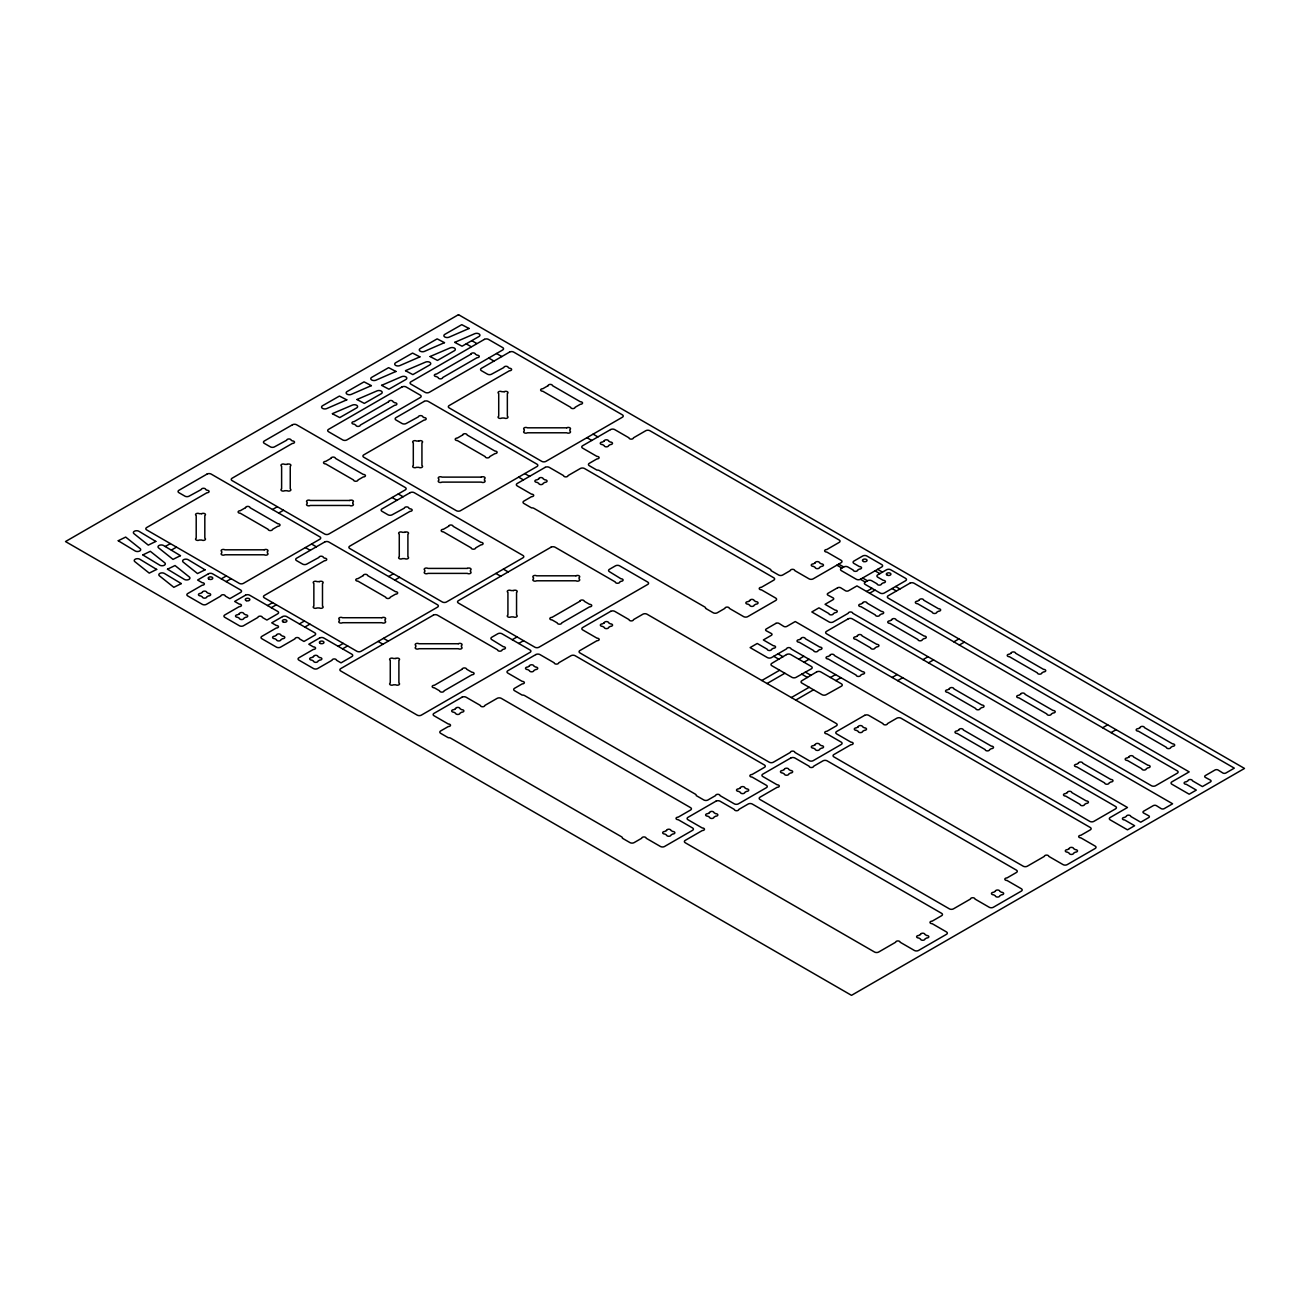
<?xml version="1.0" encoding="UTF-8"?>
<svg xmlns="http://www.w3.org/2000/svg" width="1310" height="1310" viewBox="0 0 1310 1310"><rect width="100%" height="100%" fill="white"/><g stroke="black" fill="none" stroke-linecap="round" stroke-linejoin="round"><path stroke-width="1.5" d="M165.289 546.499L170.349 543.584M171.43 550.053L176.49 547.121M272.513 509.508L277.36 506.724M278.653 513.062L283.5 510.261M221.292 578.84L226.368 575.925M226.09 581.607L231.166 578.692M267.551 605.548L272.611 602.616M271.285 607.709L276.361 604.778M299.368 623.92L304.444 620.989M388.628 576.547L393.459 573.764M304.821 627.064L309.897 624.133M394.769 580.101L399.599 577.301M338.193 646.338L343.253 643.407M342.565 648.859L347.625 645.928M512.243 639.722L517.073 636.938M518.711 643.472L523.542 640.672M843.738 566.952L841.38 568.311A2.898 1.67 0 0 0 841.38 570.669L856.314 579.282A2.898 1.67 0 0 0 860.408 579.282L881.761 566.968A2.898 1.67 0 0 0 881.761 564.594L866.827 555.98A2.898 1.67 0 0 0 862.733 555.98L853.94 561.057A2.898 1.67 0 0 0 853.94 563.431L859.36 566.559A2.194 1.277 0 0 1 861.554 567.836A2.194 1.277 0 0 1 859.36 569.097L857.657 570.079A2.194 1.277 0 0 1 855.463 571.356A2.194 1.277 0 0 1 853.252 570.079L847.832 566.952A2.898 1.67 0 0 0 843.738 566.952L838.662 564.151M865.239 582.082L867.597 580.723A2.898 1.67 0 0 1 871.69 580.723L877.111 583.851A2.194 1.277 0 0 0 879.305 585.128A2.194 1.277 0 0 0 881.515 583.851L883.202 582.868A2.194 1.277 0 0 0 885.413 581.607A2.194 1.277 0 0 0 883.202 580.33L877.782 577.202A2.898 1.67 0 0 1 877.782 574.828L886.592 569.752A2.898 1.67 0 0 1 890.685 569.752L905.603 578.365A2.898 1.67 0 0 1 905.603 580.739L884.25 593.053A2.898 1.67 0 0 1 880.156 593.053L865.239 584.44A2.898 1.67 0 0 1 865.239 582.082L860.441 579.266M866.581 591.465L872.001 588.337M869.611 593.217L875.014 590.09M761.831 680.512L779.646 670.229M798.756 659.192L803.816 656.261M767.054 683.525L784.87 673.242M803.98 662.205L809.056 659.29M791.355 697.559L809.171 687.275M830.475 677.499L835.551 674.584M795.743 700.097L813.559 689.797M835.829 680.594L840.889 677.679M892.126 677.466L897.203 674.552M922.977 659.667L928.053 656.736M953.844 641.851L958.904 638.92M897.628 680.643L902.705 677.728M928.479 662.844L933.555 659.913M959.346 645.028L964.406 642.096M1102.627 727.754L1107.703 724.823M1111.044 732.617L1116.12 729.686M877.635 569.342L882.481 572.126M875.031 570.849L879.862 573.633M496.523 353.503L501.828 356.566M471.813 340.665L476.66 343.449M895.647 586.487L899.97 588.976M892.077 588.55L896.417 591.039M466.245 343.875L471.092 346.659M488.695 358.023L494.001 361.085M862.635 578.005L867.482 580.788M836.877 565.183L841.839 568.049M593.102 434.134L597.933 436.934M586.962 437.687L591.792 440.471M524.77 473.581L529.617 476.382M518.629 477.135L523.476 479.918M777.976 653.837L783.003 656.736M805.322 672.079L811.037 675.37M773.735 656.294L778.893 659.258M801.671 674.11L807.5 677.483M398.256 493.968L403.087 496.752M392.116 497.505L396.946 500.305M503.367 569.13L508.198 571.93M495.9 573.452L500.731 576.236M311.551 544.027L316.398 546.81M305.41 547.564L310.257 550.364M383.486 638.347L388.333 641.13M378.115 641.442L382.946 644.242M332.412 413.764L339.732 417.595L356.648 407.918A3.242 1.867 0 0 0 356.828 405.38A3.242 1.867 0 0 0 352.472 405.068L332.429 413.632M346.757 399.845L326.698 408.589A3.242 1.867 0 0 1 322.342 408.278A3.242 1.867 0 0 1 322.522 405.74L339.437 396.062L346.757 399.845M357.008 399.55L364.327 403.398L381.243 393.72A3.242 1.867 0 0 0 381.423 391.182A3.242 1.867 0 0 0 377.067 390.871L357.024 399.485M371.352 385.631L351.293 394.392A3.242 1.867 0 0 1 346.937 394.081A3.242 1.867 0 0 1 347.117 391.543L364.049 381.865L371.352 385.631M381.603 385.353L388.923 389.201L405.854 379.507A3.242 1.867 0 0 0 406.034 376.985A3.242 1.867 0 0 0 401.662 376.674L381.603 385.353M395.964 371.434L375.904 380.195A3.242 1.867 0 0 1 371.532 379.867A3.242 1.867 0 0 1 371.712 377.345L388.644 367.651L395.964 371.5M405.543 370.763L412.863 374.611L429.778 364.933A3.242 1.867 0 0 0 429.958 362.395A3.242 1.867 0 0 0 425.603 362.084L405.56 370.632M419.888 356.86L399.828 365.605A3.242 1.867 0 0 1 395.473 365.293A3.242 1.867 0 0 1 395.653 362.755L412.568 353.078L419.888 356.86M430.139 356.566L437.458 360.414L454.374 350.736A3.242 1.867 0 0 0 454.554 348.198A3.242 1.867 0 0 0 450.198 347.887L430.139 356.5M444.483 342.647L424.424 351.407A3.242 1.867 0 0 1 420.068 351.096A3.242 1.867 0 0 1 420.248 348.558L437.163 338.864L444.483 342.647M454.734 342.368L462.053 346.217L478.969 336.523A3.242 1.867 0 0 0 479.149 333.985A3.242 1.867 0 0 0 474.793 333.673L454.734 342.368M469.095 328.45L449.019 337.194A3.242 1.867 0 0 1 444.663 336.883A3.242 1.867 0 0 1 444.843 334.345L461.775 324.667L469.095 328.515M118.26 540.768L135.143 550.97A3.242 1.867 0 0 0 139.531 551.084A3.242 1.867 0 0 0 140.072 548.562L125.678 537.084L118.277 540.702M142.905 554.981L159.787 565.2A3.242 1.867 0 0 0 164.176 565.314A3.242 1.867 0 0 0 164.716 562.792L150.322 551.313L142.937 554.867M155.808 541.423L148.276 545.124L133.98 533.678A3.242 1.867 0 0 1 134.521 531.172A3.242 1.867 0 0 1 138.909 531.27L155.808 541.423M156.676 569.375L149.242 573.125L134.848 561.646A3.242 1.867 0 0 1 135.388 559.124A3.242 1.867 0 0 1 139.777 559.223L156.66 569.441M167.5 569.195L184.382 579.413A3.242 1.867 0 0 0 188.771 579.511A3.242 1.867 0 0 0 189.328 576.99L175.032 565.543L167.5 569.195M180.452 555.653L173.018 559.386L158.625 547.908A3.242 1.867 0 0 1 159.165 545.402A3.242 1.867 0 0 1 163.553 545.5L180.452 555.653M181.271 583.589L173.837 587.322L159.443 575.843A3.242 1.867 0 0 1 159.984 573.322A3.242 1.867 0 0 1 164.372 573.436L181.271 583.589M205.048 569.85L197.515 573.551L183.22 562.121A3.242 1.867 0 0 1 183.76 559.599A3.242 1.867 0 0 1 188.149 559.697L205.048 569.85M786.508 654.574L771.819 663.351A2.898 1.67 0 0 0 771.819 665.709L791.977 677.352A2.898 1.67 0 0 0 796.071 677.352L811.267 668.87A2.898 1.67 0 0 0 811.349 666.462L790.683 654.525A2.898 1.67 0 0 0 786.508 654.574M816.605 671.932L801.9 680.709A2.898 1.67 0 0 0 801.9 683.083L822.058 694.709A2.898 1.67 0 0 0 826.151 694.709L841.364 686.227A2.898 1.67 0 0 0 841.429 683.836L820.764 671.899A2.898 1.67 0 0 0 816.605 671.932M458.5 314.662L65.5 541.554L851.5 995.338L1244.5 768.446L458.5 314.662M207.046 474.073L178.897 490.317A2.898 1.67 0 0 0 178.897 492.675L184.972 496.179A2.898 1.67 0 0 0 189 496.212L201.314 489.514A2.194 1.277 0 0 1 203.558 488.286A2.194 1.277 0 0 1 205.719 489.547L206.898 490.235A2.194 1.277 0 0 1 209.092 491.496A2.194 1.277 0 0 1 206.898 492.773L146.671 527.537A2.898 1.67 0 0 0 146.671 529.911L239.288 583.376A2.898 1.67 0 0 0 243.382 583.376L319.869 539.212A2.898 1.67 0 0 0 319.869 536.854L211.139 474.073A2.898 1.67 0 0 0 207.046 474.073M292.474 424.751L264.325 440.995A2.898 1.67 0 0 0 264.325 443.369L270.384 446.857A2.898 1.67 0 0 0 274.412 446.906L286.743 440.193A2.194 1.277 0 0 1 288.97 438.965A2.194 1.277 0 0 1 291.148 440.242L292.31 440.913A2.194 1.277 0 0 1 294.521 442.191A2.194 1.277 0 0 1 292.31 443.451L232.083 478.232A2.898 1.67 0 0 0 232.083 480.59L324.7 534.054A2.898 1.67 0 0 0 328.794 534.054L405.298 489.891A2.898 1.67 0 0 0 405.298 487.533L296.568 424.751A2.898 1.67 0 0 0 292.474 424.751M401.99 386.958L328.532 429.369A2.898 1.67 0 0 0 328.532 431.727L342.745 439.931A2.898 1.67 0 0 0 346.839 439.931L420.297 397.519A2.898 1.67 0 0 0 420.297 395.161L406.084 386.958A2.898 1.67 0 0 0 401.99 386.958M484.373 339.388L410.914 381.799A2.898 1.67 0 0 0 410.914 384.157L425.128 392.361A2.898 1.67 0 0 0 429.221 392.361L502.68 349.966A2.898 1.67 0 0 0 502.68 347.592L488.466 339.388A2.898 1.67 0 0 0 484.373 339.388M388.579 401.744L354.142 421.624A2.194 1.277 0 0 0 351.948 422.884A2.194 1.277 0 0 0 354.142 424.162L355.845 425.144A2.194 1.277 0 0 0 358.056 426.405A2.194 1.277 0 0 0 360.25 425.144L394.687 405.265A2.194 1.277 0 0 0 396.881 403.988A2.194 1.277 0 0 0 394.687 402.727L392.984 401.744A2.194 1.277 0 0 0 390.773 400.467A2.194 1.277 0 0 0 388.579 401.744M470.961 354.175L436.525 374.054A2.194 1.277 0 0 0 434.331 375.331A2.194 1.277 0 0 0 436.525 376.592L438.228 377.575A2.194 1.277 0 0 0 440.422 378.852A2.194 1.277 0 0 0 442.633 377.575L477.053 357.695A2.194 1.277 0 0 0 479.264 356.435A2.194 1.277 0 0 0 477.053 355.157L475.35 354.175A2.194 1.277 0 0 0 473.156 352.914A2.194 1.277 0 0 0 470.961 354.175M424.145 401.4L395.997 417.644A2.898 1.67 0 0 0 395.997 420.002L402.072 423.507A2.898 1.67 0 0 0 406.1 423.539L418.414 416.842A2.194 1.277 0 0 1 420.657 415.614A2.194 1.277 0 0 1 422.819 416.875L423.998 417.562A2.194 1.277 0 0 1 426.192 418.823A2.194 1.277 0 0 1 423.998 420.101L363.771 454.865A2.898 1.67 0 0 0 363.771 457.239L456.388 510.703A2.898 1.67 0 0 0 460.481 510.703L536.969 466.54A2.898 1.67 0 0 0 536.969 464.166L428.239 401.4A2.898 1.67 0 0 0 424.145 401.4M509.574 352.079L481.425 368.323A2.898 1.67 0 0 0 481.425 370.697L487.484 374.185A2.898 1.67 0 0 0 491.512 374.218L503.842 367.52A2.194 1.277 0 0 1 506.069 366.292A2.194 1.277 0 0 1 508.247 367.553L509.41 368.241A2.194 1.277 0 0 1 511.62 369.502A2.194 1.277 0 0 1 509.41 370.779L449.183 405.543A2.898 1.67 0 0 0 449.183 407.918L541.8 461.382A2.898 1.67 0 0 0 545.893 461.382L622.397 417.219A2.898 1.67 0 0 0 622.397 414.861L513.667 352.079A2.898 1.67 0 0 0 509.574 352.079M245.576 507.658L240.303 510.703A2.194 1.277 0 0 0 238.109 511.981A2.194 1.277 0 0 0 240.303 513.242L268.141 529.322A2.194 1.277 0 0 0 270.351 530.583A2.194 1.277 0 0 0 272.546 529.322L277.818 526.276A2.194 1.277 0 0 0 280.012 524.999A2.194 1.277 0 0 0 277.818 523.738L249.981 507.658A2.194 1.277 0 0 0 247.77 506.397A2.194 1.277 0 0 0 245.576 507.658M331.004 458.336L325.731 461.382A2.194 1.277 0 0 0 323.521 462.659A2.194 1.277 0 0 0 325.731 463.92L353.569 480A2.194 1.277 0 0 0 355.763 481.261A2.194 1.277 0 0 0 357.957 480L363.23 476.955A2.194 1.277 0 0 0 365.441 475.677A2.194 1.277 0 0 0 363.23 474.417L335.393 458.336A2.194 1.277 0 0 0 333.198 457.075A2.194 1.277 0 0 0 331.004 458.336M208.437 573.78L197.597 580.035L202.166 582.672A2.194 1.277 0 0 1 204.36 583.949A2.194 1.277 0 0 1 202.166 585.226L187.707 593.561A2.898 1.67 0 0 0 187.707 595.919L202.313 604.352A2.898 1.67 0 0 0 206.407 604.352L220.85 596.017A2.194 1.277 0 0 1 223.06 594.74A2.194 1.277 0 0 1 225.255 596.017L229.823 598.654L240.68 592.382A2.898 1.67 0 0 0 240.68 590.024L212.531 573.78A2.898 1.67 0 0 0 208.437 573.78M462.676 434.985L457.403 438.031A2.194 1.277 0 0 0 455.209 439.292A2.194 1.277 0 0 0 457.403 440.569L485.24 456.633A2.194 1.277 0 0 0 487.451 457.91A2.194 1.277 0 0 0 489.645 456.633L494.918 453.604A2.194 1.277 0 0 0 497.112 452.327A2.194 1.277 0 0 0 494.918 451.049L467.081 434.985A2.194 1.277 0 0 0 464.87 433.708A2.194 1.277 0 0 0 462.676 434.985M548.104 385.664L542.831 388.71A2.194 1.277 0 0 0 540.621 389.987A2.194 1.277 0 0 0 542.831 391.248L570.669 407.328A2.194 1.277 0 0 0 572.863 408.589A2.194 1.277 0 0 0 575.057 407.328L580.33 404.282A2.194 1.277 0 0 0 582.541 403.005A2.194 1.277 0 0 0 580.33 401.744L552.492 385.664A2.194 1.277 0 0 0 550.298 384.403A2.194 1.277 0 0 0 548.104 385.664M202.362 592.382L200.659 593.365A2.194 1.277 0 0 0 198.449 594.625A2.194 1.277 0 0 0 200.659 595.903L202.362 596.885A2.194 1.277 0 0 0 204.556 598.146A2.194 1.277 0 0 0 206.751 596.885L208.454 595.903A2.194 1.277 0 0 0 210.664 594.625A2.194 1.277 0 0 0 208.454 593.365L206.751 592.382A2.194 1.277 0 0 0 204.556 591.105A2.194 1.277 0 0 0 202.362 592.382M324.7 541.996L296.551 558.24A2.898 1.67 0 0 0 296.551 560.615L302.626 564.102A2.898 1.67 0 0 0 306.655 564.151L318.969 557.438A2.194 1.277 0 0 1 321.212 556.21A2.194 1.277 0 0 1 323.373 557.487L324.552 558.158A2.194 1.277 0 0 1 326.747 559.435A2.194 1.277 0 0 1 324.552 560.696L264.325 595.477A2.898 1.67 0 0 0 264.325 597.835L356.942 651.299A2.898 1.67 0 0 0 361.036 651.299L437.524 607.136A2.898 1.67 0 0 0 437.524 604.778L328.794 541.996A2.898 1.67 0 0 0 324.7 541.996M410.128 492.675L381.98 508.935A2.898 1.67 0 0 0 381.98 511.293L388.038 514.797A2.898 1.67 0 0 0 392.067 514.83L404.397 508.133A2.194 1.277 0 0 1 406.624 506.888A2.194 1.277 0 0 1 408.802 508.165L409.964 508.837A2.194 1.277 0 0 1 412.175 510.114A2.194 1.277 0 0 1 409.964 511.375L349.737 546.155A2.898 1.67 0 0 0 349.737 548.513L442.354 601.994A2.898 1.67 0 0 0 446.448 601.994L522.952 557.814A2.898 1.67 0 0 0 522.952 555.456L414.222 492.675A2.898 1.67 0 0 0 410.128 492.675M245.51 595.182L234.654 601.437L239.222 604.074A2.194 1.277 0 0 1 241.433 605.351A2.194 1.277 0 0 1 239.222 606.628L224.78 614.963A2.898 1.67 0 0 0 224.78 617.321L239.386 625.754A2.898 1.67 0 0 0 243.48 625.754L257.923 617.419A2.194 1.277 0 0 1 260.117 616.142A2.194 1.277 0 0 1 262.327 617.419L266.896 620.056L277.736 613.784A2.898 1.67 0 0 0 277.736 611.426L249.604 595.182A2.898 1.67 0 0 0 245.51 595.182M239.419 613.784L237.716 614.767A2.194 1.277 0 0 0 235.522 616.027A2.194 1.277 0 0 0 237.716 617.305L239.419 618.287A2.194 1.277 0 0 0 241.63 619.548A2.194 1.277 0 0 0 243.824 618.287L245.527 617.305A2.194 1.277 0 0 0 247.721 616.027A2.194 1.277 0 0 0 245.527 614.767L243.824 613.784A2.194 1.277 0 0 0 241.63 612.507A2.194 1.277 0 0 0 239.419 613.784M282.583 616.584L271.727 622.84L276.295 625.476A2.194 1.277 0 0 1 278.506 626.753A2.194 1.277 0 0 1 276.295 628.014L261.853 636.365A2.898 1.67 0 0 0 261.853 638.723L276.459 647.156A2.898 1.67 0 0 0 280.553 647.156L294.996 638.822A2.194 1.277 0 0 1 297.19 637.544A2.194 1.277 0 0 1 299.401 638.822L303.969 641.458L314.809 635.186A2.898 1.67 0 0 0 314.809 632.828L286.677 616.584A2.898 1.67 0 0 0 282.583 616.584M545.173 467.359L517.188 483.521A2.898 1.67 0 0 0 517.188 485.879L531.5 494.148A2.194 1.277 0 0 1 533.71 495.426A2.194 1.277 0 0 1 531.5 496.686L523.869 501.108A2.898 1.67 0 0 0 523.869 503.466L531.483 507.871A2.898 1.67 0 0 1 533.923 508.345L704.747 606.972A2.898 1.67 0 0 1 705.566 608.364L713.197 612.769A2.898 1.67 0 0 0 717.291 612.769L724.921 608.364A2.194 1.277 0 0 1 727.132 607.087A2.194 1.277 0 0 1 729.326 608.364L743.654 616.633A2.898 1.67 0 0 0 747.748 616.633L775.733 600.471A2.898 1.67 0 0 0 775.733 598.097L761.421 589.827A2.194 1.277 0 0 1 759.227 588.567A2.194 1.277 0 0 1 761.421 587.289L773.784 580.15A2.898 1.67 0 0 0 773.784 577.792L584.457 468.489A2.898 1.67 0 0 0 580.363 468.489L568 475.628A2.194 1.277 0 0 1 565.789 476.889A2.194 1.277 0 0 1 563.595 475.628L549.267 467.359A2.898 1.67 0 0 0 545.173 467.359M610.591 429.582L582.606 445.744A2.898 1.67 0 0 0 582.606 448.118L596.918 456.388A2.194 1.277 0 0 1 599.112 457.649A2.194 1.277 0 0 1 596.918 458.926L589.287 463.331A2.898 1.67 0 0 0 589.287 465.689L596.901 470.093A2.898 1.67 0 0 1 599.341 470.568L770.165 569.195A2.898 1.67 0 0 1 770.984 570.603L778.615 575.008A2.898 1.67 0 0 0 782.709 575.008L790.339 570.587A2.194 1.277 0 0 1 792.55 569.326A2.194 1.277 0 0 1 794.744 570.587L809.072 578.856A2.898 1.67 0 0 0 813.166 578.856L841.151 562.694A2.898 1.67 0 0 0 841.151 560.336L826.839 552.067A2.194 1.277 0 0 1 824.629 550.789A2.194 1.277 0 0 1 826.839 549.529L839.202 542.389A2.898 1.67 0 0 0 839.202 540.031L649.875 430.712A2.898 1.67 0 0 0 645.781 430.712L633.418 437.851A2.194 1.277 0 0 1 631.207 439.128A2.194 1.277 0 0 1 629.013 437.851L614.685 429.582A2.898 1.67 0 0 0 610.591 429.582M363.23 575.581L357.957 578.627A2.194 1.277 0 0 0 355.763 579.904A2.194 1.277 0 0 0 357.957 581.165L385.795 597.245A2.194 1.277 0 0 0 388.006 598.506A2.194 1.277 0 0 0 390.2 597.245L395.473 594.2A2.194 1.277 0 0 0 397.667 592.922A2.194 1.277 0 0 0 395.473 591.661L367.635 575.581A2.194 1.277 0 0 0 365.424 574.32A2.194 1.277 0 0 0 363.23 575.581M448.659 526.276L443.386 529.306A2.194 1.277 0 0 0 441.175 530.583A2.194 1.277 0 0 0 443.386 531.86L471.223 547.924A2.194 1.277 0 0 0 473.418 549.201A2.194 1.277 0 0 0 475.612 547.924L480.885 544.878A2.194 1.277 0 0 0 483.095 543.617A2.194 1.277 0 0 0 480.885 542.34L453.047 526.276A2.194 1.277 0 0 0 450.853 524.999A2.194 1.277 0 0 0 448.659 526.276M538.77 478.838L537.067 479.82A2.194 1.277 0 0 0 534.873 481.081A2.194 1.277 0 0 0 537.067 482.358L538.77 483.341A2.194 1.277 0 0 0 540.965 484.602A2.194 1.277 0 0 0 543.175 483.341L544.862 482.358A2.194 1.277 0 0 0 547.072 481.081A2.194 1.277 0 0 0 544.862 479.82L543.175 478.838A2.194 1.277 0 0 0 540.965 477.56A2.194 1.277 0 0 0 538.77 478.838M604.188 441.061L602.485 442.043A2.194 1.277 0 0 0 600.275 443.32A2.194 1.277 0 0 0 602.485 444.581L604.188 445.564A2.194 1.277 0 0 0 606.383 446.841A2.194 1.277 0 0 0 608.577 445.564L610.28 444.581A2.194 1.277 0 0 0 612.49 443.32A2.194 1.277 0 0 0 610.28 442.043L608.577 441.061A2.194 1.277 0 0 0 606.383 439.8A2.194 1.277 0 0 0 604.188 441.061M276.492 635.186L274.789 636.169A2.194 1.277 0 0 0 272.595 637.43A2.194 1.277 0 0 0 274.789 638.707L276.492 639.689A2.194 1.277 0 0 0 278.702 640.95A2.194 1.277 0 0 0 280.897 639.689L282.6 638.707A2.194 1.277 0 0 0 284.794 637.43A2.194 1.277 0 0 0 282.6 636.169L280.897 635.186A2.194 1.277 0 0 0 278.702 633.909A2.194 1.277 0 0 0 276.492 635.186M319.64 637.986L308.8 644.242L313.368 646.878A2.194 1.277 0 0 1 315.563 648.155A2.194 1.277 0 0 1 313.368 649.433L298.909 657.767A2.898 1.67 0 0 0 298.909 660.125L313.516 668.558A2.898 1.67 0 0 0 317.61 668.558L332.069 660.224A2.194 1.277 0 0 1 334.263 658.946A2.194 1.277 0 0 1 336.457 660.224L341.026 662.86L351.882 656.588A2.898 1.67 0 0 0 351.882 654.23L323.734 637.986A2.898 1.67 0 0 0 319.64 637.986M313.565 656.588L311.862 657.571A2.194 1.277 0 0 0 309.668 658.832A2.194 1.277 0 0 0 311.862 660.109L313.565 661.091A2.194 1.277 0 0 0 315.759 662.352A2.194 1.277 0 0 0 317.97 661.091L319.656 660.109A2.194 1.277 0 0 0 321.867 658.832A2.194 1.277 0 0 0 319.656 657.571L317.97 656.588A2.194 1.277 0 0 0 315.759 655.311A2.194 1.277 0 0 0 313.565 656.588M433.348 615.143L340.731 668.608A2.898 1.67 0 0 0 340.731 670.982L417.235 715.145A2.898 1.67 0 0 0 421.329 715.145L530.059 652.364A2.898 1.67 0 0 0 530.059 650.006L501.926 633.745A2.898 1.67 0 0 0 497.833 633.745L491.758 637.25A2.898 1.67 0 0 0 491.708 639.575L503.318 646.698A2.194 1.277 0 0 1 505.447 647.975A2.194 1.277 0 0 1 503.253 649.236L502.074 649.907A2.194 1.277 0 0 1 499.88 651.185A2.194 1.277 0 0 1 497.669 649.907L437.442 615.143A2.898 1.67 0 0 0 433.348 615.143M551.002 547.22L458.385 600.684A2.898 1.67 0 0 0 458.385 603.042L534.889 647.222A2.898 1.67 0 0 0 538.983 647.222L647.713 584.44A2.898 1.67 0 0 0 647.713 582.066L619.581 565.822A2.898 1.67 0 0 0 615.487 565.822L609.412 569.326A2.898 1.67 0 0 0 609.363 571.651L620.973 578.774A2.194 1.277 0 0 1 623.101 580.052A2.194 1.277 0 0 1 620.907 581.312L619.728 581.984A2.194 1.277 0 0 1 617.534 583.261A2.194 1.277 0 0 1 615.323 581.984L555.096 547.22A2.898 1.67 0 0 0 551.002 547.22M462.217 669.197L434.38 685.277A2.194 1.277 0 0 0 432.169 686.538A2.194 1.277 0 0 0 434.38 687.816L439.652 690.861A2.194 1.277 0 0 0 441.847 692.122A2.194 1.277 0 0 0 444.041 690.861L471.878 674.781A2.194 1.277 0 0 0 474.089 673.52A2.194 1.277 0 0 0 471.878 672.243L466.606 669.197A2.194 1.277 0 0 0 464.411 667.936A2.194 1.277 0 0 0 462.217 669.197M579.871 601.274L552.034 617.354A2.194 1.277 0 0 0 549.823 618.615A2.194 1.277 0 0 0 552.034 619.892L557.307 622.938A2.194 1.277 0 0 0 559.501 624.199A2.194 1.277 0 0 0 561.695 622.938L589.533 606.858A2.194 1.277 0 0 0 591.743 605.597A2.194 1.277 0 0 0 589.533 604.319L584.26 601.274A2.194 1.277 0 0 0 582.066 600.013A2.194 1.277 0 0 0 579.871 601.274M461.988 697.215L433.987 713.377A2.898 1.67 0 0 0 433.987 715.735L448.315 724.004A2.194 1.277 0 0 1 450.509 725.282A2.194 1.277 0 0 1 448.315 726.542L440.668 730.947A2.898 1.67 0 0 0 440.668 733.322L448.298 737.726A2.898 1.67 0 0 1 450.722 738.201L621.562 836.812A2.898 1.67 0 0 1 622.381 838.22L629.995 842.625A2.898 1.67 0 0 0 634.089 842.625L641.736 838.22A2.194 1.277 0 0 1 643.931 836.943A2.194 1.277 0 0 1 646.141 838.22L660.453 846.489A2.898 1.67 0 0 0 664.547 846.489L692.548 830.327A2.898 1.67 0 0 0 692.548 827.953L678.22 819.683A2.194 1.277 0 0 1 676.025 818.423A2.194 1.277 0 0 1 678.22 817.145L690.583 810.006A2.898 1.67 0 0 0 690.583 807.648L501.255 698.345A2.898 1.67 0 0 0 497.161 698.345L484.798 705.468A2.194 1.277 0 0 1 482.604 706.745A2.194 1.277 0 0 1 480.41 705.468L466.082 697.215A2.898 1.67 0 0 0 461.988 697.215M535.839 654.574L507.838 670.736A2.898 1.67 0 0 0 507.838 673.094L522.166 681.364A2.194 1.277 0 0 1 524.36 682.641A2.194 1.277 0 0 1 522.166 683.902L514.519 688.323A2.898 1.67 0 0 0 514.519 690.681L522.15 695.086A2.898 1.67 0 0 1 524.573 695.561L695.397 794.188A2.898 1.67 0 0 1 696.232 795.596L703.847 799.984A2.898 1.67 0 0 0 707.94 799.984L715.587 795.579A2.194 1.277 0 0 1 717.782 794.302A2.194 1.277 0 0 1 719.976 795.579L734.304 803.849A2.898 1.67 0 0 0 738.398 803.849L766.399 787.687A2.898 1.67 0 0 0 766.399 785.312L752.071 777.059A2.194 1.277 0 0 1 749.877 775.782A2.194 1.277 0 0 1 752.071 774.505L764.434 767.382A2.898 1.67 0 0 0 764.434 765.007L575.106 655.704A2.898 1.67 0 0 0 571.013 655.704L558.649 662.844A2.194 1.277 0 0 1 556.455 664.105A2.194 1.277 0 0 1 554.245 662.844L539.933 654.574A2.898 1.67 0 0 0 535.839 654.574M610.657 611.361L582.672 627.539A2.898 1.67 0 0 0 582.672 629.897L596.983 638.167A2.194 1.277 0 0 1 599.194 639.444A2.194 1.277 0 0 1 596.983 640.705L579.937 650.546A2.898 1.67 0 0 0 579.937 652.92L769.265 762.224A2.898 1.67 0 0 0 773.358 762.224L790.405 752.382A2.194 1.277 0 0 1 792.615 751.105A2.194 1.277 0 0 1 794.81 752.382L809.138 760.651A2.898 1.67 0 0 0 813.232 760.651L841.216 744.489A2.898 1.67 0 0 0 841.216 742.115L826.905 733.846A2.194 1.277 0 0 1 824.71 732.585A2.194 1.277 0 0 1 826.905 731.308L836.32 725.871A2.898 1.67 0 0 0 836.32 723.513L646.993 614.193A2.898 1.67 0 0 0 642.899 614.193L633.483 619.63A2.194 1.277 0 0 1 631.273 620.907A2.194 1.277 0 0 1 629.078 619.63L614.75 611.361A2.898 1.67 0 0 0 610.657 611.361M455.569 708.694L453.866 709.676A2.194 1.277 0 0 0 451.672 710.937A2.194 1.277 0 0 0 453.866 712.214L455.569 713.197A2.194 1.277 0 0 0 457.779 714.458A2.194 1.277 0 0 0 459.974 713.197L461.677 712.214A2.194 1.277 0 0 0 463.871 710.937A2.194 1.277 0 0 0 461.677 709.676L459.974 708.694A2.194 1.277 0 0 0 457.779 707.416A2.194 1.277 0 0 0 455.569 708.694M529.42 666.053L527.717 667.036A2.194 1.277 0 0 0 525.523 668.297A2.194 1.277 0 0 0 527.717 669.574L529.42 670.556A2.194 1.277 0 0 0 531.631 671.817A2.194 1.277 0 0 0 533.825 670.556L535.528 669.574A2.194 1.277 0 0 0 537.722 668.297A2.194 1.277 0 0 0 535.528 667.036L533.825 666.053A2.194 1.277 0 0 0 531.631 664.776A2.194 1.277 0 0 0 529.42 666.053M604.254 622.856L602.551 623.838A2.194 1.277 0 0 0 600.357 625.099A2.194 1.277 0 0 0 602.551 626.376L604.254 627.359A2.194 1.277 0 0 0 606.448 628.62A2.194 1.277 0 0 0 608.659 627.359L610.345 626.376A2.194 1.277 0 0 0 612.556 625.099A2.194 1.277 0 0 0 610.345 623.838L608.659 622.856A2.194 1.277 0 0 0 606.448 621.579A2.194 1.277 0 0 0 604.254 622.856M749.762 600.651L748.059 601.634A2.194 1.277 0 0 0 745.849 602.895A2.194 1.277 0 0 0 748.059 604.172L749.762 605.154A2.194 1.277 0 0 0 751.956 606.415A2.194 1.277 0 0 0 754.151 605.154L755.854 604.172A2.194 1.277 0 0 0 758.064 602.895A2.194 1.277 0 0 0 755.854 601.634L754.151 600.651A2.194 1.277 0 0 0 751.956 599.374A2.194 1.277 0 0 0 749.762 600.651M815.164 562.874L813.477 563.857A2.194 1.277 0 0 0 811.267 565.134A2.194 1.277 0 0 0 813.477 566.395L815.164 567.377A2.194 1.277 0 0 0 817.375 568.655A2.194 1.277 0 0 0 819.569 567.377L821.272 566.395A2.194 1.277 0 0 0 823.466 565.134A2.194 1.277 0 0 0 821.272 563.857L819.569 562.874A2.194 1.277 0 0 0 817.375 561.613A2.194 1.277 0 0 0 815.164 562.874M775.897 623.396L766.235 628.98A2.194 1.277 0 0 0 766.301 630.814L771.312 633.483A2.194 1.277 0 0 1 771.377 635.317L763.353 639.951L773.358 645.732A2.194 1.277 0 0 1 775.553 646.993A2.194 1.277 0 0 1 773.358 648.27L771.655 649.252A2.194 1.277 0 0 1 769.461 650.513A2.194 1.277 0 0 1 767.251 649.252L757.245 643.472L750.106 647.599L767.414 657.587A2.898 1.67 0 0 0 771.508 657.587L786.59 648.859A2.194 1.277 0 0 1 788.8 647.599A2.194 1.277 0 0 1 790.994 648.859L1089.773 821.37A2.898 1.67 0 0 0 1093.866 821.37L1115.563 808.843A2.898 1.67 0 0 0 1115.563 806.469L795.252 621.546L786.868 626.376A2.194 1.277 0 0 1 783.691 626.344L779.073 623.445A2.194 1.277 0 0 0 775.897 623.396M837.598 587.781L827.936 593.348A2.194 1.277 0 0 0 828.002 595.182L833.029 597.851A2.194 1.277 0 0 1 833.078 599.685L825.054 604.319L835.059 610.1A2.194 1.277 0 0 1 837.254 611.361A2.194 1.277 0 0 1 835.059 612.638L833.356 613.62A2.194 1.277 0 0 1 831.162 614.881A2.194 1.277 0 0 1 828.952 613.62L818.963 607.84L811.823 611.966L829.115 621.955A2.898 1.67 0 0 0 833.209 621.955L848.307 613.227A2.194 1.277 0 0 1 850.501 611.966A2.194 1.277 0 0 1 852.695 613.227L1151.49 785.738A2.898 1.67 0 0 0 1155.584 785.738L1177.264 773.211A2.898 1.67 0 0 0 1177.264 770.853L856.953 585.914L848.569 590.745A2.194 1.277 0 0 1 845.392 590.712L840.774 587.813A2.194 1.277 0 0 0 837.598 587.781M800.934 638.723L799.231 639.706A2.194 1.277 0 0 0 797.037 640.983A2.194 1.277 0 0 0 799.231 642.244L813.674 650.595A2.194 1.277 0 0 0 815.868 651.856A2.194 1.277 0 0 0 818.079 650.595L819.765 649.613A2.194 1.277 0 0 0 821.976 648.335A2.194 1.277 0 0 0 819.765 647.075L805.322 638.723A2.194 1.277 0 0 0 803.128 637.462A2.194 1.277 0 0 0 800.934 638.723M862.635 603.091L860.932 604.074A2.194 1.277 0 0 0 858.738 605.351A2.194 1.277 0 0 0 860.932 606.628L875.375 614.963A2.194 1.277 0 0 0 877.569 616.224A2.194 1.277 0 0 0 879.78 614.963L881.483 613.981A2.194 1.277 0 0 0 883.677 612.703A2.194 1.277 0 0 0 881.483 611.442L867.04 603.091A2.194 1.277 0 0 0 864.829 601.83A2.194 1.277 0 0 0 862.635 603.091M848.192 618.844L826.495 631.371A2.898 1.67 0 0 0 826.495 633.745L1127.484 807.5L1110.192 817.489A2.898 1.67 0 0 0 1110.192 819.864L1127.484 829.836L1134.624 825.726L1124.619 819.945A2.194 1.277 0 0 1 1122.424 818.668A2.194 1.277 0 0 1 1124.619 817.407L1126.322 816.425A2.194 1.277 0 0 1 1128.532 815.148A2.194 1.277 0 0 1 1130.726 816.425L1140.732 822.205L1148.755 817.555A2.194 1.277 0 0 0 1148.69 815.737L1143.679 813.051A2.194 1.277 0 0 1 1143.614 811.217L1153.275 805.65A2.194 1.277 0 0 1 1156.435 805.683L1161.069 808.581A2.194 1.277 0 0 0 1164.246 808.614L1172.614 803.783L852.286 618.844A2.898 1.67 0 0 0 848.192 618.844M909.91 583.212L888.213 595.739A2.898 1.67 0 0 0 888.213 598.113L1189.185 771.885L1171.893 781.857A2.898 1.67 0 0 0 1171.893 784.231L1189.185 794.204L1196.325 790.094L1186.32 784.313A2.194 1.277 0 0 1 1184.125 783.036A2.194 1.277 0 0 1 1186.32 781.775L1188.023 780.793A2.194 1.277 0 0 1 1190.233 779.515A2.194 1.277 0 0 1 1192.428 780.793L1202.433 786.573L1210.456 781.923A2.194 1.277 0 0 0 1210.391 780.105L1205.38 777.419A2.194 1.277 0 0 1 1205.315 775.602L1214.976 770.018A2.194 1.277 0 0 1 1218.136 770.051L1222.77 772.949A2.194 1.277 0 0 0 1225.947 772.982L1234.315 768.151L914.003 583.212A2.898 1.67 0 0 0 909.91 583.212M857.542 635.792L855.839 636.775A2.194 1.277 0 0 0 853.645 638.035A2.194 1.277 0 0 0 855.839 639.313L870.642 647.861A2.194 1.277 0 0 0 872.837 649.121A2.194 1.277 0 0 0 875.047 647.861L876.75 646.878A2.194 1.277 0 0 0 878.944 645.601A2.194 1.277 0 0 0 876.75 644.323L861.947 635.792A2.194 1.277 0 0 0 859.737 634.515A2.194 1.277 0 0 0 857.542 635.792M919.243 600.16L917.54 601.143A2.194 1.277 0 0 0 915.346 602.404A2.194 1.277 0 0 0 917.54 603.681L932.343 612.228A2.194 1.277 0 0 0 934.554 613.489A2.194 1.277 0 0 0 936.748 612.228L938.451 611.246A2.194 1.277 0 0 0 940.646 609.969A2.194 1.277 0 0 0 938.451 608.708L923.648 600.16A2.194 1.277 0 0 0 921.454 598.883A2.194 1.277 0 0 0 919.243 600.16M829.95 655.475L828.247 656.457A2.194 1.277 0 0 0 826.037 657.735A2.194 1.277 0 0 0 828.247 658.995L856.265 675.174A2.194 1.277 0 0 0 858.459 676.451A2.194 1.277 0 0 0 860.654 675.174L862.357 674.192A2.194 1.277 0 0 0 864.567 672.931A2.194 1.277 0 0 0 862.357 671.653L834.339 655.475A2.194 1.277 0 0 0 832.145 654.214A2.194 1.277 0 0 0 829.95 655.475M891.651 619.843L889.948 620.825A2.194 1.277 0 0 0 887.738 622.103A2.194 1.277 0 0 0 889.948 623.364L917.966 639.542A2.194 1.277 0 0 0 920.16 640.819A2.194 1.277 0 0 0 922.371 639.542L924.058 638.559A2.194 1.277 0 0 0 926.268 637.299A2.194 1.277 0 0 0 924.058 636.021L896.04 619.843A2.194 1.277 0 0 0 893.846 618.582A2.194 1.277 0 0 0 891.651 619.843M715.948 801.196L687.947 817.358A2.898 1.67 0 0 0 687.947 819.716L702.275 827.986A2.194 1.277 0 0 1 704.469 829.263A2.194 1.277 0 0 1 702.275 830.54L685.228 840.381A2.898 1.67 0 0 0 685.228 842.739L874.556 952.042A2.898 1.67 0 0 0 878.65 952.042L895.696 942.201A2.194 1.277 0 0 1 897.89 940.94A2.194 1.277 0 0 1 900.101 942.201L914.413 950.471A2.898 1.67 0 0 0 918.506 950.471L946.508 934.308A2.898 1.67 0 0 0 946.508 931.95L932.196 923.681A2.194 1.277 0 0 1 929.985 922.404A2.194 1.277 0 0 1 932.196 921.143L941.612 915.706A2.898 1.67 0 0 0 941.612 913.332L752.267 804.029A2.898 1.67 0 0 0 748.174 804.029L738.774 809.465A2.194 1.277 0 0 1 736.564 810.726A2.194 1.277 0 0 1 734.37 809.465L720.042 801.196A2.898 1.67 0 0 0 715.948 801.196M790.782 757.999L762.78 774.161A2.898 1.67 0 0 0 762.78 776.519L777.108 784.788A2.194 1.277 0 0 1 779.303 786.066A2.194 1.277 0 0 1 777.108 787.326L760.046 797.168A2.898 1.67 0 0 0 760.046 799.542L949.373 908.845A2.898 1.67 0 0 0 953.467 908.845L970.53 899.004A2.194 1.277 0 0 1 972.724 897.727A2.194 1.277 0 0 1 974.918 899.004L989.246 907.273A2.898 1.67 0 0 0 993.34 907.273L1021.341 891.111A2.898 1.67 0 0 0 1021.341 888.737L1007.013 880.467A2.194 1.277 0 0 1 1004.819 879.206A2.194 1.277 0 0 1 1007.013 877.929L1016.429 872.493A2.898 1.67 0 0 0 1016.429 870.135L827.101 760.832A2.898 1.67 0 0 0 823.008 760.832L813.592 766.268A2.194 1.277 0 0 1 811.398 767.529A2.194 1.277 0 0 1 809.187 766.268L794.875 757.999A2.898 1.67 0 0 0 790.782 757.999M864.633 715.358L836.631 731.52A2.898 1.67 0 0 0 836.631 733.878L850.943 742.148A2.194 1.277 0 0 1 853.154 743.425A2.194 1.277 0 0 1 850.943 744.702L833.897 754.544A2.898 1.67 0 0 0 833.897 756.902L1023.225 866.205A2.898 1.67 0 0 0 1027.318 866.205L1044.381 856.363A2.194 1.277 0 0 1 1046.575 855.103A2.194 1.277 0 0 1 1048.77 856.363L1063.098 864.633A2.898 1.67 0 0 0 1067.191 864.633L1095.193 848.471A2.898 1.67 0 0 0 1095.193 846.113L1080.865 837.843A2.194 1.277 0 0 1 1078.67 836.566A2.194 1.277 0 0 1 1080.865 835.305L1090.28 829.869A2.898 1.67 0 0 0 1090.28 827.494L900.953 718.191A2.898 1.67 0 0 0 896.859 718.191L887.443 723.628A2.194 1.277 0 0 1 885.249 724.889A2.194 1.277 0 0 1 883.038 723.628L868.726 715.358A2.898 1.67 0 0 0 864.633 715.358M666.561 830.507L664.858 831.473A2.194 1.277 0 0 0 662.663 832.751A2.194 1.277 0 0 0 664.858 834.028L666.561 835.01A2.194 1.277 0 0 0 668.755 836.271A2.194 1.277 0 0 0 670.966 835.01L672.669 834.028A2.194 1.277 0 0 0 674.863 832.751A2.194 1.277 0 0 0 672.669 831.473L670.966 830.507A2.194 1.277 0 0 0 668.755 829.23A2.194 1.277 0 0 0 666.561 830.507M740.412 787.867L738.709 788.849A2.194 1.277 0 0 0 736.515 790.11A2.194 1.277 0 0 0 738.709 791.387L740.412 792.37A2.194 1.277 0 0 0 742.606 793.631A2.194 1.277 0 0 0 744.817 792.37L746.503 791.387A2.194 1.277 0 0 0 748.714 790.11A2.194 1.277 0 0 0 746.503 788.849L744.817 787.867A2.194 1.277 0 0 0 742.606 786.59A2.194 1.277 0 0 0 740.412 787.867M815.246 744.669L813.543 745.636A2.194 1.277 0 0 0 811.332 746.913A2.194 1.277 0 0 0 813.543 748.19L815.246 749.173A2.194 1.277 0 0 0 817.44 750.433A2.194 1.277 0 0 0 819.634 749.173L821.337 748.19A2.194 1.277 0 0 0 823.548 746.913A2.194 1.277 0 0 0 821.337 745.636L819.634 744.669A2.194 1.277 0 0 0 817.44 743.392A2.194 1.277 0 0 0 815.246 744.669M709.545 812.675L707.842 813.657A2.194 1.277 0 0 0 705.631 814.935A2.194 1.277 0 0 0 707.842 816.195L709.545 817.178A2.194 1.277 0 0 0 711.739 818.455A2.194 1.277 0 0 0 713.934 817.178L715.637 816.195A2.194 1.277 0 0 0 717.847 814.935A2.194 1.277 0 0 0 715.637 813.657L713.934 812.675A2.194 1.277 0 0 0 711.739 811.398A2.194 1.277 0 0 0 709.545 812.675M784.362 769.478L782.659 770.46A2.194 1.277 0 0 0 780.465 771.721A2.194 1.277 0 0 0 782.659 772.998L784.362 773.981A2.194 1.277 0 0 0 786.573 775.242A2.194 1.277 0 0 0 788.767 773.981L790.47 772.998A2.194 1.277 0 0 0 792.665 771.721A2.194 1.277 0 0 0 790.47 770.46L788.767 769.478A2.194 1.277 0 0 0 786.573 768.2A2.194 1.277 0 0 0 784.362 769.478M858.214 726.837L856.511 727.82A2.194 1.277 0 0 0 854.317 729.097A2.194 1.277 0 0 0 856.511 730.358L858.214 731.34A2.194 1.277 0 0 0 860.408 732.617A2.194 1.277 0 0 0 862.619 731.34L864.322 730.358A2.194 1.277 0 0 0 866.516 729.097A2.194 1.277 0 0 0 864.322 727.82L862.619 726.837A2.194 1.277 0 0 0 860.408 725.56A2.194 1.277 0 0 0 858.214 726.837M949.422 688.831L947.719 689.813A2.194 1.277 0 0 0 945.525 691.091A2.194 1.277 0 0 0 947.719 692.351L975.737 708.53A2.194 1.277 0 0 0 977.931 709.807A2.194 1.277 0 0 0 980.142 708.53L981.845 707.547A2.194 1.277 0 0 0 984.039 706.27A2.194 1.277 0 0 0 981.845 705.009L953.827 688.831A2.194 1.277 0 0 0 951.617 687.553A2.194 1.277 0 0 0 949.422 688.831M1011.124 653.199L1009.421 654.181A2.194 1.277 0 0 0 1007.226 655.458A2.194 1.277 0 0 0 1009.421 656.719L1037.438 672.898A2.194 1.277 0 0 0 1039.632 674.175A2.194 1.277 0 0 0 1041.843 672.898L1043.546 671.915A2.194 1.277 0 0 0 1045.74 670.638A2.194 1.277 0 0 0 1043.546 669.377L1015.528 653.199A2.194 1.277 0 0 0 1013.318 651.922A2.194 1.277 0 0 0 1011.124 653.199M958.887 729.932L957.184 730.914A2.194 1.277 0 0 0 954.99 732.175A2.194 1.277 0 0 0 957.184 733.453L985.202 749.631A2.194 1.277 0 0 0 987.413 750.892A2.194 1.277 0 0 0 989.607 749.631L991.31 748.649A2.194 1.277 0 0 0 993.504 747.371A2.194 1.277 0 0 0 991.31 746.111L963.292 729.932A2.194 1.277 0 0 0 961.098 728.655A2.194 1.277 0 0 0 958.887 729.932M1020.588 694.3L1018.902 695.283A2.194 1.277 0 0 0 1016.691 696.543A2.194 1.277 0 0 0 1018.902 697.821L1046.919 713.999A2.194 1.277 0 0 0 1049.113 715.26A2.194 1.277 0 0 0 1051.308 713.999L1053.011 713.017A2.194 1.277 0 0 0 1055.221 711.739A2.194 1.277 0 0 0 1053.011 710.478L1024.993 694.3A2.194 1.277 0 0 0 1022.799 693.023A2.194 1.277 0 0 0 1020.588 694.3M1078.376 763.271L1076.673 764.254A2.194 1.277 0 0 0 1074.462 765.531A2.194 1.277 0 0 0 1076.673 766.808L1104.69 782.971A2.194 1.277 0 0 0 1106.885 784.248A2.194 1.277 0 0 0 1109.079 782.971L1110.782 781.988A2.194 1.277 0 0 0 1112.992 780.727A2.194 1.277 0 0 0 1110.782 779.45L1082.764 763.271A2.194 1.277 0 0 0 1080.57 762.011A2.194 1.277 0 0 0 1078.376 763.271M1140.077 727.639L1138.374 728.622A2.194 1.277 0 0 0 1136.163 729.899A2.194 1.277 0 0 0 1138.374 731.176L1166.391 747.339A2.194 1.277 0 0 0 1168.585 748.616A2.194 1.277 0 0 0 1170.796 747.339L1172.483 746.356A2.194 1.277 0 0 0 1174.693 745.095A2.194 1.277 0 0 0 1172.483 743.818L1144.465 727.639A2.194 1.277 0 0 0 1142.271 726.379A2.194 1.277 0 0 0 1140.077 727.639M1067.388 792.566L1065.685 793.549A2.194 1.277 0 0 0 1063.491 794.826A2.194 1.277 0 0 0 1065.685 796.087L1080.128 804.422A2.194 1.277 0 0 0 1082.322 805.699A2.194 1.277 0 0 0 1084.533 804.422L1086.236 803.439A2.194 1.277 0 0 0 1088.43 802.178A2.194 1.277 0 0 0 1086.236 800.901L1071.793 792.566A2.194 1.277 0 0 0 1069.582 791.289A2.194 1.277 0 0 0 1067.388 792.566M1129.089 756.934L1127.386 757.917A2.194 1.277 0 0 0 1125.192 759.194A2.194 1.277 0 0 0 1127.386 760.455L1141.829 768.79A2.194 1.277 0 0 0 1144.039 770.067A2.194 1.277 0 0 0 1146.234 768.79L1147.937 767.807A2.194 1.277 0 0 0 1150.131 766.547A2.194 1.277 0 0 0 1147.937 765.269L1133.494 756.934A2.194 1.277 0 0 0 1131.283 755.657A2.194 1.277 0 0 0 1129.089 756.934M920.521 934.488L918.818 935.471A2.194 1.277 0 0 0 916.623 936.748A2.194 1.277 0 0 0 918.818 938.009L920.521 938.992A2.194 1.277 0 0 0 922.731 940.269A2.194 1.277 0 0 0 924.926 938.992L926.628 938.009A2.194 1.277 0 0 0 928.823 936.748A2.194 1.277 0 0 0 926.628 935.471L924.926 934.488A2.194 1.277 0 0 0 922.731 933.211A2.194 1.277 0 0 0 920.521 934.488M995.354 891.291L993.651 892.274A2.194 1.277 0 0 0 991.457 893.535A2.194 1.277 0 0 0 993.651 894.812L995.354 895.794A2.194 1.277 0 0 0 997.549 897.055A2.194 1.277 0 0 0 999.759 895.794L1001.462 894.812A2.194 1.277 0 0 0 1003.656 893.535A2.194 1.277 0 0 0 1001.462 892.274L999.759 891.291A2.194 1.277 0 0 0 997.549 890.014A2.194 1.277 0 0 0 995.354 891.291M1069.206 848.651L1067.503 849.633A2.194 1.277 0 0 0 1065.308 850.894A2.194 1.277 0 0 0 1067.503 852.171L1069.206 853.154A2.194 1.277 0 0 0 1071.4 854.431A2.194 1.277 0 0 0 1073.611 853.154L1075.297 852.171A2.194 1.277 0 0 0 1077.508 850.894A2.194 1.277 0 0 0 1075.297 849.633L1073.611 848.651A2.194 1.277 0 0 0 1071.4 847.374A2.194 1.277 0 0 0 1069.206 848.651M504.235 391.706L501.828 391.706A2.194 1.277 0 0 0 498.717 391.706A2.194 1.277 0 0 0 498.717 393.508L498.717 416.236A2.194 1.277 0 0 0 498.717 418.037A2.194 1.277 0 0 0 501.828 418.037L504.235 418.037A2.194 1.277 0 0 0 507.347 418.037A2.194 1.277 0 0 0 507.347 416.236L507.347 393.508A2.194 1.277 0 0 0 507.347 391.706A2.194 1.277 0 0 0 504.235 391.706M566.755 427.813L527.39 427.813A2.194 1.277 0 0 0 524.278 427.813A2.194 1.277 0 0 0 524.278 429.598L524.278 430.99A2.194 1.277 0 0 0 524.278 432.791A2.194 1.277 0 0 0 527.39 432.791L566.755 432.791A2.194 1.277 0 0 0 569.866 432.791A2.194 1.277 0 0 0 569.866 430.99L569.866 429.598A2.194 1.277 0 0 0 569.866 427.813A2.194 1.277 0 0 0 566.755 427.813M418.807 441.028L416.416 441.028A2.194 1.277 0 0 0 413.305 441.028A2.194 1.277 0 0 0 413.305 442.829L413.305 465.558A2.194 1.277 0 0 0 413.305 467.342A2.194 1.277 0 0 0 416.416 467.342L418.807 467.342A2.194 1.277 0 0 0 421.935 467.342A2.194 1.277 0 0 0 421.935 465.558L421.935 442.829A2.194 1.277 0 0 0 421.935 441.028A2.194 1.277 0 0 0 418.807 441.028M287.136 464.379L284.728 464.379A2.194 1.277 0 0 0 281.617 464.379A2.194 1.277 0 0 0 281.617 466.18L281.617 488.908A2.194 1.277 0 0 0 281.617 490.71A2.194 1.277 0 0 0 284.728 490.71L287.136 490.71A2.194 1.277 0 0 0 290.247 490.71A2.194 1.277 0 0 0 290.247 488.908L290.247 466.18A2.194 1.277 0 0 0 290.247 464.379A2.194 1.277 0 0 0 287.136 464.379M481.343 477.118L441.978 477.118A2.194 1.277 0 0 0 438.866 477.118A2.194 1.277 0 0 0 438.866 478.92L438.866 480.311A2.194 1.277 0 0 0 438.866 482.113A2.194 1.277 0 0 0 441.978 482.113L481.343 482.113A2.194 1.277 0 0 0 484.454 482.113A2.194 1.277 0 0 0 484.454 480.311L484.454 478.92A2.194 1.277 0 0 0 484.454 477.118A2.194 1.277 0 0 0 481.343 477.118M349.655 500.485L310.29 500.485A2.194 1.277 0 0 0 307.179 500.485A2.194 1.277 0 0 0 307.179 502.27L307.179 503.662A2.194 1.277 0 0 0 307.179 505.464A2.194 1.277 0 0 0 310.29 505.464L349.655 505.464A2.194 1.277 0 0 0 352.767 505.464A2.194 1.277 0 0 0 352.767 503.662L352.767 502.27A2.194 1.277 0 0 0 352.767 500.485A2.194 1.277 0 0 0 349.655 500.485M201.707 513.7L199.316 513.7A2.194 1.277 0 0 0 196.205 513.7A2.194 1.277 0 0 0 196.205 515.501L196.205 538.23A2.194 1.277 0 0 0 196.205 540.031A2.194 1.277 0 0 0 199.316 540.031L201.707 540.031A2.194 1.277 0 0 0 204.819 540.031A2.194 1.277 0 0 0 204.819 538.23L204.819 515.501A2.194 1.277 0 0 0 204.819 513.7A2.194 1.277 0 0 0 201.707 513.7M404.79 532.318L402.383 532.318A2.194 1.277 0 0 0 399.272 532.318A2.194 1.277 0 0 0 399.272 534.103L399.272 556.832A2.194 1.277 0 0 0 399.272 558.633A2.194 1.277 0 0 0 402.383 558.633L404.79 558.633A2.194 1.277 0 0 0 407.901 558.633A2.194 1.277 0 0 0 407.901 556.832L407.901 534.103A2.194 1.277 0 0 0 407.901 532.318A2.194 1.277 0 0 0 404.79 532.318M264.243 549.807L224.878 549.807A2.194 1.277 0 0 0 221.767 549.807A2.194 1.277 0 0 0 221.767 551.592L221.767 552.984A2.194 1.277 0 0 0 221.767 554.785A2.194 1.277 0 0 0 224.878 554.785L264.243 554.785A2.194 1.277 0 0 0 267.355 554.785A2.194 1.277 0 0 0 267.355 552.984L267.355 551.592A2.194 1.277 0 0 0 267.355 549.807A2.194 1.277 0 0 0 264.243 549.807M467.31 568.409L427.944 568.409A2.194 1.277 0 0 0 424.833 568.409A2.194 1.277 0 0 0 424.833 570.21L424.833 571.602A2.194 1.277 0 0 0 424.833 573.387A2.194 1.277 0 0 0 427.944 573.387L467.31 573.387A2.194 1.277 0 0 0 470.421 573.387A2.194 1.277 0 0 0 470.421 571.602L470.421 570.21A2.194 1.277 0 0 0 470.421 568.409A2.194 1.277 0 0 0 467.31 568.409M575.958 575.81L536.592 575.81A2.194 1.277 0 0 0 533.481 575.81A2.194 1.277 0 0 0 533.481 577.612L533.481 578.987A2.194 1.277 0 0 0 533.481 580.788A2.194 1.277 0 0 0 536.592 580.788L575.958 580.788A2.194 1.277 0 0 0 579.069 580.788A2.194 1.277 0 0 0 579.069 578.987L579.069 577.612A2.194 1.277 0 0 0 579.069 575.81A2.194 1.277 0 0 0 575.958 575.81M319.378 581.624L316.971 581.624A2.194 1.277 0 0 0 313.86 581.624A2.194 1.277 0 0 0 313.86 583.425L313.86 606.153A2.194 1.277 0 0 0 313.86 607.955A2.194 1.277 0 0 0 316.971 607.955L319.378 607.955A2.194 1.277 0 0 0 322.489 607.955A2.194 1.277 0 0 0 322.489 606.153L322.489 583.425A2.194 1.277 0 0 0 322.489 581.624A2.194 1.277 0 0 0 319.378 581.624M513.438 590.564L511.031 590.564A2.194 1.277 0 0 0 507.92 590.564A2.194 1.277 0 0 0 507.92 592.366L507.92 615.094A2.194 1.277 0 0 0 507.92 616.895A2.194 1.277 0 0 0 511.031 616.895L513.438 616.895A2.194 1.277 0 0 0 516.549 616.895A2.194 1.277 0 0 0 516.549 615.094L516.549 592.366A2.194 1.277 0 0 0 516.549 590.564A2.194 1.277 0 0 0 513.438 590.564M381.898 617.731L342.532 617.731A2.194 1.277 0 0 0 339.421 617.731A2.194 1.277 0 0 0 339.421 619.515L339.421 620.907A2.194 1.277 0 0 0 339.421 622.708A2.194 1.277 0 0 0 342.532 622.708L381.898 622.708A2.194 1.277 0 0 0 385.009 622.708A2.194 1.277 0 0 0 385.009 620.907L385.009 619.515A2.194 1.277 0 0 0 385.009 617.731A2.194 1.277 0 0 0 381.898 617.731M458.303 643.734L418.938 643.734A2.194 1.277 0 0 0 415.827 643.734A2.194 1.277 0 0 0 415.827 645.535L415.827 646.927A2.194 1.277 0 0 0 415.827 648.712A2.194 1.277 0 0 0 418.938 648.712L458.303 648.712A2.194 1.277 0 0 0 461.415 648.712A2.194 1.277 0 0 0 461.415 646.927L461.415 645.535A2.194 1.277 0 0 0 461.415 643.734A2.194 1.277 0 0 0 458.303 643.734M395.784 658.488L393.377 658.488A2.194 1.277 0 0 0 390.265 658.488A2.194 1.277 0 0 0 390.265 660.289L390.265 683.018A2.194 1.277 0 0 0 390.265 684.819A2.194 1.277 0 0 0 393.377 684.819L395.784 684.819A2.194 1.277 0 0 0 398.895 684.819A2.194 1.277 0 0 0 398.895 683.018L398.895 660.289A2.194 1.277 0 0 0 398.895 658.488A2.194 1.277 0 0 0 395.784 658.488M863.634 561.532A2.276 1.31 0 0 0 867.056 560.385A2.276 1.31 0 0 0 863.634 559.239A2.276 1.31 0 0 0 863.634 561.532M887.492 575.303A2.276 1.31 0 0 0 890.915 574.157A2.276 1.31 0 0 0 887.492 573.01A2.276 1.31 0 0 0 887.492 575.303M209.207 579.266A2.276 1.31 0 0 0 212.76 578.267A2.276 1.31 0 0 0 209.485 576.99A2.276 1.31 0 0 0 209.207 579.266M246.28 600.668A2.276 1.31 0 0 0 249.833 599.669A2.276 1.31 0 0 0 246.558 598.392A2.276 1.31 0 0 0 246.28 600.668M283.353 622.07A2.276 1.31 0 0 0 286.89 621.071A2.276 1.31 0 0 0 283.631 619.794A2.276 1.31 0 0 0 283.353 622.07M320.41 643.472A2.276 1.31 0 0 0 323.963 642.473A2.276 1.31 0 0 0 320.688 641.196A2.276 1.31 0 0 0 320.41 643.472"/></g></svg>
